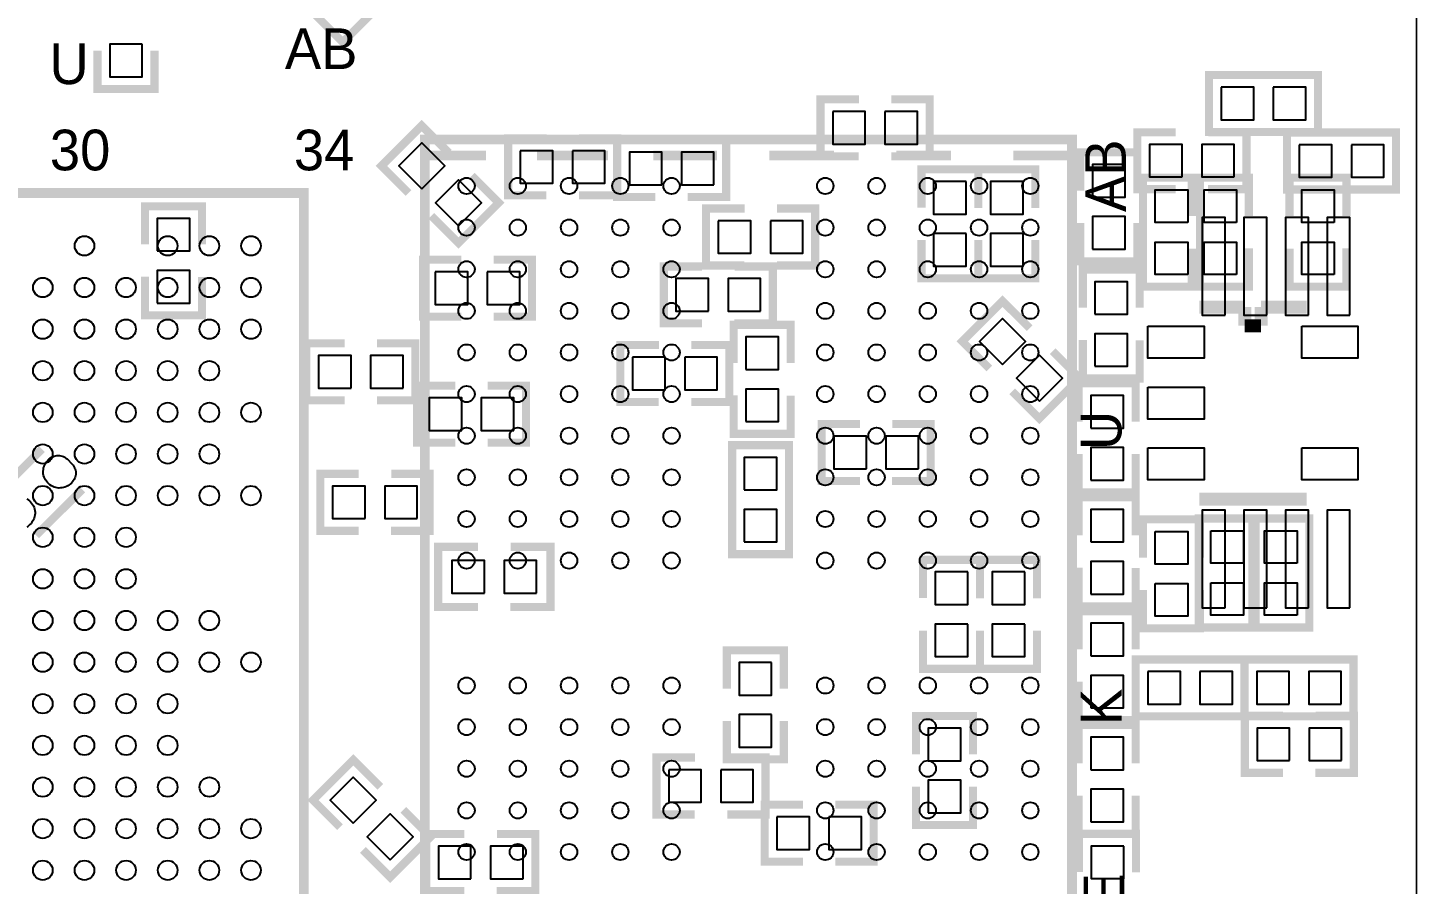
# Model space of a CAD drawing. Extents: x -0.1 to 50, y -4 to 55.
# Drawn here: x 28.24 to 49.93, y 28.75 to 42.13 of the extents above; entities that cross this region are included whole.
import ezdxf
from ezdxf.enums import TextEntityAlignment as Align

# ---------------------------------------------------------------- set-up
doc = ezdxf.new("R2010")
doc.units = 0
for name, color, linetype in [('BG_OUTLINE', 2, 'CONTINUOUS'), ('PG_ASSEMBLY_BOTTOM', 40, 'CONTINUOUS'), ('PG_ASSEMBLY_TOP', 153, 'CONTINUOUS'), ('PG_SILKSCREEN_TOP', 7, 'CONTINUOUS'), ('PIN_BOTTOM', 242, 'CONTINUOUS'), ('PIN_TOP', 84, 'CONTINUOUS')]:
    doc.layers.add(name, color=color, linetype=linetype)

msp = doc.modelspace()

# ---------------------------------------------------------------- linework, layer by layer
at = {"layer": 'BG_OUTLINE', "const_width": 0.0254}
msp.add_lwpolyline([(0, 1.999996), (0, 52.999894, -0.414214), (1.999996, 54.99989), (47.919894, 54.99989, -0.414214), (49.91989, 52.999894), (49.91989, 1.999996, -0.414214), (47.919894, 0), (1.999996, 0, -0.414214), (0, 1.999996)], format="xyb", dxfattribs=at)
at = {"layer": 'PG_ASSEMBLY_BOTTOM', "const_width": 0.127}
for points in [[(32.738314, 42.321988), (33.160208, 41.900094), (33.788858, 42.528744), (33.366964, 42.950638)], [(29.332682, 41.768014), (29.332682, 41.171114), (30.221682, 41.171114), (30.221682, 41.768014)], [(48.38446, 40.5003), (48.38446, 41.3893), (46.68266, 41.3893), (46.68266, 40.5003), (48.38446, 40.5003)], [(41.219628, 41.007538), (40.618918, 41.007538), (40.618918, 40.118538), (41.215818, 40.118538)], [(41.723818, 40.118538), (42.320718, 40.118538), (42.320718, 41.007538), (41.723818, 41.007538)], [(34.814764, 40.175942), (34.39287, 40.597836), (33.76422, 39.969186), (34.186114, 39.547292)], [(46.16196, 40.49522), (45.56506, 40.49522), (45.56506, 39.60622), (46.16196, 39.60622)], [(46.66615, 39.60622), (47.26686, 39.60622), (47.26686, 40.49522), (46.66996, 40.49522)], [(36.342828, 40.397938), (35.742118, 40.397938), (35.742118, 39.508938), (36.339018, 39.508938)], [(36.847018, 39.508938), (37.443918, 39.508938), (37.443918, 40.397938), (36.847018, 40.397938)], [(38.040818, 40.372538), (37.443918, 40.372538), (37.443918, 39.483538), (38.040818, 39.483538)], [(38.545008, 39.483538), (39.145718, 39.483538), (39.145718, 40.372538), (38.548818, 40.372538)], [(49.602898, 39.601648), (49.602898, 40.490648), (47.901098, 40.490648), (47.901098, 39.601648), (49.602898, 39.601648)], [(45.563282, 39.583614), (45.563282, 40.180514), (44.674282, 40.180514), (44.674282, 39.583614)], [(43.082718, 39.314628), (43.082718, 39.915338), (42.193718, 39.915338), (42.193718, 39.318438)], [(43.971718, 39.314628), (43.971718, 39.915338), (43.082718, 39.915338), (43.082718, 39.318438)], [(34.54273, 39.190676), (34.967418, 38.765988), (35.596068, 39.394638), (35.174174, 39.816532)], [(30.9626, 38.74262), (30.9626, 39.33952), (30.0736, 39.33952), (30.0736, 38.74262)], [(39.432992, 39.304214), (38.832282, 39.304214), (38.832282, 38.415214), (39.429182, 38.415214)], [(39.937182, 38.415214), (40.534082, 38.415214), (40.534082, 39.304214), (39.937182, 39.304214)], [(44.674282, 39.079424), (44.674282, 38.478714), (45.563282, 38.478714), (45.563282, 39.075614)], [(42.193718, 38.810438), (42.193718, 38.213538), (43.082718, 38.213538), (43.082718, 38.810438)], [(43.082718, 38.810438), (43.082718, 38.213538), (43.971718, 38.213538), (43.971718, 38.810438)], [(35.013392, 38.504114), (34.412682, 38.504114), (34.412682, 37.615114), (35.009582, 37.615114)], [(35.517582, 37.615114), (36.114482, 37.615114), (36.114482, 38.504114), (35.517582, 38.504114)], [(38.768782, 38.399466), (38.171882, 38.399466), (38.171882, 37.510466), (38.768782, 37.510466)], [(39.272972, 37.510466), (39.873682, 37.510466), (39.873682, 38.399466), (39.276782, 38.399466)], [(45.601382, 37.754814), (45.601382, 38.351714), (44.712382, 38.351714), (44.712382, 37.754814)], [(30.0736, 38.23843), (30.0736, 37.63772), (30.9626, 37.63772), (30.9626, 38.23462)], [(43.881802, 37.436044), (43.459908, 37.857938), (42.831258, 37.229288), (43.253152, 36.807394)], [(40.153082, 36.891722), (40.153082, 37.488622), (39.264082, 37.488622), (39.264082, 36.891722)], [(44.712382, 37.250624), (44.712382, 36.649914), (45.601382, 36.649914), (45.601382, 37.246814)], [(33.189418, 37.197538), (32.592518, 37.197538), (32.592518, 36.308538), (33.189418, 36.308538)], [(33.693608, 36.308538), (34.294318, 36.308538), (34.294318, 37.197538), (33.697418, 37.197538)], [(38.095428, 37.172138), (37.494718, 37.172138), (37.494718, 36.283138), (38.091618, 36.283138)], [(38.599618, 36.283138), (39.196518, 36.283138), (39.196518, 37.172138), (38.599618, 37.172138)], [(43.609768, 36.450778), (44.034456, 36.02609), (44.663106, 36.65474), (44.241212, 37.076634)], [(34.916618, 36.537138), (34.319718, 36.537138), (34.319718, 35.648138), (34.916618, 35.648138)], [(35.420808, 35.648138), (36.021518, 35.648138), (36.021518, 36.537138), (35.424618, 36.537138)], [(39.264082, 36.387532), (39.264082, 35.786822), (40.153082, 35.786822), (40.153082, 36.383722)], [(45.537882, 35.976814), (45.537882, 36.573714), (44.648882, 36.573714), (44.648882, 35.976814)], [(41.232582, 35.938714), (40.635682, 35.938714), (40.635682, 35.049714), (41.232582, 35.049714)], [(41.736772, 35.049714), (42.337482, 35.049714), (42.337482, 35.938714), (41.740582, 35.938714)], [(28.465526, 35.547808), (27.74696, 34.829242)], [(40.127682, 35.608514), (39.238682, 35.608514), (39.238682, 33.906714), (40.127682, 33.906714), (40.127682, 35.608514)], [(44.648882, 35.472624), (44.648882, 34.871914), (45.537882, 34.871914), (45.537882, 35.468814)], [(33.409128, 35.160712), (32.812228, 35.160712), (32.812228, 34.271712), (33.409128, 34.271712)], [(33.913318, 34.271712), (34.514028, 34.271712), (34.514028, 35.160712), (33.917128, 35.160712)], [(28.37561, 34.200592), (29.094176, 34.919158)], [(45.537882, 34.198814), (45.537882, 34.795714), (44.648882, 34.795714), (44.648882, 34.198814)], [(35.272218, 34.022538), (34.649918, 34.022538), (34.649918, 33.082738), (35.272218, 33.082738)], [(35.776408, 33.082738), (36.402518, 33.082738), (36.402518, 34.022538), (35.780218, 34.022538)], [(43.108118, 33.218628), (43.108118, 33.819338), (42.219118, 33.819338), (42.219118, 33.222438)], [(43.997118, 33.218628), (43.997118, 33.819338), (43.108118, 33.819338), (43.108118, 33.222438)], [(44.648882, 33.694624), (44.648882, 33.093914), (45.537882, 33.093914), (45.537882, 33.690814)], [(45.537882, 32.420814), (45.537882, 33.017714), (44.648882, 33.017714), (44.648882, 32.420814)], [(42.219118, 32.714438), (42.219118, 32.117538), (43.108118, 32.117538), (43.108118, 32.714438)], [(43.108118, 32.714438), (43.108118, 32.117538), (43.997118, 32.117538), (43.997118, 32.714438)], [(40.045894, 31.804864), (40.045894, 32.405574), (39.156894, 32.405574), (39.156894, 31.808674)], [(47.23892, 31.37408), (47.23892, 32.26308), (45.53712, 32.26308), (45.53712, 31.37408), (47.23892, 31.37408)], [(47.23638, 32.26308), (47.23638, 31.37408), (48.93818, 31.37408), (48.93818, 32.26308), (47.23638, 32.26308)], [(44.648882, 31.916624), (44.648882, 31.315914), (45.537882, 31.315914), (45.537882, 31.912814)], [(39.156894, 31.300674), (39.156894, 30.703774), (40.045894, 30.703774), (40.045894, 31.300674)], [(42.998644, 30.78226), (42.998644, 31.37916), (42.109644, 31.37916), (42.109644, 30.78226)], [(45.537882, 30.642814), (45.537882, 31.239714), (44.648882, 31.239714), (44.648882, 30.642814)], [(47.83836, 31.3817), (47.24146, 31.3817), (47.24146, 30.4927), (47.83836, 30.4927)], [(48.34255, 30.4927), (48.94326, 30.4927), (48.94326, 31.3817), (48.34636, 31.3817)], [(33.747202, 30.273244), (33.325308, 30.695138), (32.696658, 30.066488), (33.118552, 29.644594)], [(38.658292, 30.731714), (38.057582, 30.731714), (38.057582, 29.842714), (38.654482, 29.842714)], [(39.162482, 29.842714), (39.759382, 29.842714), (39.759382, 30.731714), (39.162482, 30.731714)], [(42.109644, 30.27807), (42.109644, 29.67736), (42.998644, 29.67736), (42.998644, 30.27426)], [(44.648882, 30.138624), (44.648882, 29.537914), (45.537882, 29.537914), (45.537882, 30.134814)], [(33.475168, 29.287978), (33.899856, 28.86329), (34.528506, 29.49194), (34.106612, 29.913834)], [(40.347392, 29.995114), (39.746682, 29.995114), (39.746682, 29.106114), (40.343582, 29.106114)], [(40.851582, 29.106114), (41.448482, 29.106114), (41.448482, 29.995114), (40.851582, 29.995114)], [(35.060382, 29.537914), (34.463482, 29.537914), (34.463482, 28.648914), (35.060382, 28.648914)], [(35.564572, 28.648914), (36.165282, 28.648914), (36.165282, 29.537914), (35.568382, 29.537914)], [(45.5422, 28.93949), (45.5422, 29.5402), (44.6532, 29.5402), (44.6532, 28.9433)]]:
    msp.add_lwpolyline(points, dxfattribs=at)
at = {"layer": 'PG_ASSEMBLY_TOP', "const_width": 0.127}
for points in [[(45.653198, 39.784528), (46.542198, 39.784528), (46.542198, 38.082728), (45.653198, 38.082728), (45.653198, 39.784528)], [(46.415198, 39.187628), (46.415198, 39.784528), (47.304198, 39.784528), (47.304198, 39.187628)], [(47.939198, 39.187628), (47.939198, 39.784528), (48.828198, 39.784528), (48.828198, 39.187628)], [(47.304198, 38.683438), (47.304198, 38.082728), (46.415198, 38.082728), (46.415198, 38.679628)], [(48.828198, 38.683438), (48.828198, 38.082728), (47.939198, 38.082728), (47.939198, 38.679628)], [(45.653198, 33.850326), (45.653198, 34.451036), (46.542198, 34.451036), (46.542198, 33.854136)], [(47.409608, 32.76219), (46.520608, 32.76219), (46.520608, 34.46399), (47.409608, 34.46399), (47.409608, 32.76219)], [(47.359316, 34.46399), (48.248316, 34.46399), (48.248316, 32.76219), (47.359316, 32.76219), (47.359316, 34.46399)], [(46.542198, 33.346136), (46.542198, 32.749236), (45.653198, 32.749236), (45.653198, 33.346136)]]:
    msp.add_lwpolyline(points, dxfattribs=at)
at = {"layer": 'PG_SILKSCREEN_TOP'}
for points, const_width in [([(44.543218, 25.281382), (44.543218, 40.381174), (34.443162, 40.381174), (34.443162, 25.281382), (44.543218, 25.281382)], 0.1524), ([(34.443162, 25.531318), (34.443162, 40.131238), (35.395408, 40.131238)], 0.1524), ([(36.19246, 40.131238), (37.300408, 40.131238)], 0.1524), ([(38.009576, 40.131238), (39.000938, 40.131238)], 0.1524), ([(39.817294, 40.131238), (40.82796, 40.131238)], 0.1524), ([(41.799764, 40.131238), (42.654982, 40.131238)], 0.1524), ([(43.626786, 40.131238), (44.543218, 40.131238)], 0.1524), ([(9.453626, 39.546022), (9.453626, 16.446246), (32.553402, 16.446246), (32.553402, 39.546022), (9.453626, 39.546022)], 0.1524), ([(47.240698, 37.765736), (46.529752, 37.765736)], 0.202946), ([(47.240698, 37.47262), (47.240698, 37.765736)], 0.202946), ([(47.494698, 37.765736), (47.494698, 37.47262)], 0.202946), ([(48.205644, 37.765736), (47.494698, 37.765736)], 0.202946), ([(47.494698, 37.47262), (47.240698, 37.47262)], 0.202946), ([(48.205644, 34.76752), (46.529752, 34.76752)], 0.202946)]:
    msp.add_lwpolyline(points, dxfattribs=dict(at, const_width=const_width))
at = {"layer": 'PIN_BOTTOM'}
for points in [[(30.031182, 41.869614), (29.523182, 41.869614), (29.523182, 41.361614), (30.031182, 41.361614)], [(46.87316, 41.1988), (46.87316, 40.6908), (47.38116, 40.6908), (47.38116, 41.1988)], [(47.68596, 41.1988), (47.68596, 40.6908), (48.19396, 40.6908), (48.19396, 41.1988)], [(40.809418, 40.817038), (40.809418, 40.309038), (41.317418, 40.309038), (41.317418, 40.817038)], [(41.622218, 40.817038), (41.622218, 40.309038), (42.130218, 40.309038), (42.130218, 40.817038)], [(34.39287, 39.609976), (34.75208, 39.969186), (34.39287, 40.328396), (34.03366, 39.969186)], [(35.932618, 40.207438), (35.932618, 39.699438), (36.440618, 39.699438), (36.440618, 40.207438)], [(36.745418, 40.207438), (36.745418, 39.699438), (37.253418, 39.699438), (37.253418, 40.207438)], [(38.142418, 39.674038), (38.142418, 40.182038), (37.634418, 40.182038), (37.634418, 39.674038)], [(38.955218, 39.674038), (38.955218, 40.182038), (38.447218, 40.182038), (38.447218, 39.674038)], [(46.26356, 39.79672), (46.26356, 40.30472), (45.75556, 40.30472), (45.75556, 39.79672)], [(47.07636, 39.79672), (47.07636, 40.30472), (46.56836, 40.30472), (46.56836, 39.79672)], [(48.091598, 40.300148), (48.091598, 39.792148), (48.599598, 39.792148), (48.599598, 40.300148)], [(48.904398, 40.300148), (48.904398, 39.792148), (49.412398, 39.792148), (49.412398, 40.300148)], [(44.864782, 39.482014), (45.372782, 39.482014), (45.372782, 39.990014), (44.864782, 39.990014)], [(34.967418, 39.035428), (35.326628, 39.394638), (34.967418, 39.753848), (34.608208, 39.394638)], [(42.892218, 39.724838), (42.384218, 39.724838), (42.384218, 39.216838), (42.892218, 39.216838)], [(43.781218, 39.724838), (43.273218, 39.724838), (43.273218, 39.216838), (43.781218, 39.216838)], [(30.2641, 38.64102), (30.7721, 38.64102), (30.7721, 39.14902), (30.2641, 39.14902)], [(39.022782, 39.113714), (39.022782, 38.605714), (39.530782, 38.605714), (39.530782, 39.113714)], [(39.835582, 39.113714), (39.835582, 38.605714), (40.343582, 38.605714), (40.343582, 39.113714)], [(44.864782, 38.669214), (45.372782, 38.669214), (45.372782, 39.177214), (44.864782, 39.177214)], [(46.93285, 37.64026), (46.93285, 39.16426), (46.57725, 39.16426), (46.57725, 37.64026)], [(47.582836, 37.64026), (47.582836, 39.16426), (47.227236, 39.16426), (47.227236, 37.64026)], [(48.233076, 37.64026), (48.233076, 39.16426), (47.877476, 39.16426), (47.877476, 37.64026)], [(48.883062, 37.64026), (48.883062, 39.16426), (48.527462, 39.16426), (48.527462, 37.64026)], [(42.892218, 38.912038), (42.384218, 38.912038), (42.384218, 38.404038), (42.892218, 38.404038)], [(43.781218, 38.912038), (43.273218, 38.912038), (43.273218, 38.404038), (43.781218, 38.404038)], [(30.2641, 37.82822), (30.7721, 37.82822), (30.7721, 38.33622), (30.2641, 38.33622)], [(34.603182, 38.313614), (34.603182, 37.805614), (35.111182, 37.805614), (35.111182, 38.313614)], [(35.415982, 38.313614), (35.415982, 37.805614), (35.923982, 37.805614), (35.923982, 38.313614)], [(38.870382, 37.700966), (38.870382, 38.208966), (38.362382, 38.208966), (38.362382, 37.700966)], [(39.683182, 37.700966), (39.683182, 38.208966), (39.175182, 38.208966), (39.175182, 37.700966)], [(44.902882, 37.653214), (45.410882, 37.653214), (45.410882, 38.161214), (44.902882, 38.161214)], [(43.459908, 36.870078), (43.819118, 37.229288), (43.459908, 37.588498), (43.100698, 37.229288)], [(44.902882, 36.840414), (45.410882, 36.840414), (45.410882, 37.348414), (44.902882, 37.348414)], [(39.454582, 36.790122), (39.962582, 36.790122), (39.962582, 37.298122), (39.454582, 37.298122)], [(33.291018, 36.499038), (33.291018, 37.007038), (32.783018, 37.007038), (32.783018, 36.499038)], [(34.103818, 36.499038), (34.103818, 37.007038), (33.595818, 37.007038), (33.595818, 36.499038)], [(37.685218, 36.981638), (37.685218, 36.473638), (38.193218, 36.473638), (38.193218, 36.981638)], [(38.498018, 36.981638), (38.498018, 36.473638), (39.006018, 36.473638), (39.006018, 36.981638)], [(44.034456, 36.29553), (44.393666, 36.65474), (44.034456, 37.01395), (43.675246, 36.65474)], [(39.454582, 35.977322), (39.962582, 35.977322), (39.962582, 36.485322), (39.454582, 36.485322)], [(35.018218, 35.838638), (35.018218, 36.346638), (34.510218, 36.346638), (34.510218, 35.838638)], [(35.831018, 35.838638), (35.831018, 36.346638), (35.323018, 36.346638), (35.323018, 35.838638)], [(44.839382, 35.875214), (45.347382, 35.875214), (45.347382, 36.383214), (44.839382, 36.383214)], [(41.334182, 35.240214), (41.334182, 35.748214), (40.826182, 35.748214), (40.826182, 35.240214)], [(42.146982, 35.240214), (42.146982, 35.748214), (41.638982, 35.748214), (41.638982, 35.240214)], [(44.839382, 35.062414), (45.347382, 35.062414), (45.347382, 35.570414), (44.839382, 35.570414)], [(28.941268, 35.035998), (28.925266, 35.018218), (28.907486, 35.002216), (28.888436, 34.987484), (28.867862, 34.97453), (28.846272, 34.963608), (28.82392, 34.954718), (28.80106, 34.94786), (28.777438, 34.943034), (28.753562, 34.940494), (28.729432, 34.939732), (28.705302, 34.94151), (28.68168, 34.945574), (28.657296, 34.953702), (28.633928, 34.964116), (28.61183, 34.976562), (28.590494, 34.99104), (28.570936, 35.007296), (28.552902, 35.02533), (28.536646, 35.044888), (28.522168, 35.06597), (28.509722, 35.088322), (28.499308, 35.11169), (28.49118, 35.13582), (28.486608, 35.159442), (28.484322, 35.183318), (28.484322, 35.207448), (28.486862, 35.231578), (28.491434, 35.254946), (28.498292, 35.278314), (28.507436, 35.300412), (28.518612, 35.321748), (28.53182, 35.341814), (28.546806, 35.360356), (28.563824, 35.377628), (28.579064, 35.393376), (28.595828, 35.407092), (28.614116, 35.41903), (28.633166, 35.428936), (28.65374, 35.43681), (28.674568, 35.442652), (28.695904, 35.445954), (28.717748, 35.447224), (28.739592, 35.446208), (28.760928, 35.442652), (28.78201, 35.437064), (28.80233, 35.429444), (28.821888, 35.419538), (28.839922, 35.4076), (28.85694, 35.393884), (28.939236, 35.311334), (28.952952, 35.294824), (28.964636, 35.27679), (28.974542, 35.257486), (28.982162, 35.237674), (28.988004, 35.216846), (28.99156, 35.19551), (28.99283, 35.174174), (28.991814, 35.152584), (28.988512, 35.131502), (28.983178, 35.110674), (28.975812, 35.090354), (28.96616, 35.07105), (28.954476, 35.053016)], [(39.429182, 34.910014), (39.937182, 34.910014), (39.937182, 35.418014), (39.429182, 35.418014)], [(33.510728, 34.462212), (33.510728, 34.970212), (33.002728, 34.970212), (33.002728, 34.462212)], [(34.323528, 34.462212), (34.323528, 34.970212), (33.815528, 34.970212), (33.815528, 34.462212)], [(39.429182, 34.097214), (39.937182, 34.097214), (39.937182, 34.605214), (39.429182, 34.605214)], [(44.839382, 34.097214), (45.347382, 34.097214), (45.347382, 34.605214), (44.839382, 34.605214)], [(46.93285, 33.06826), (46.93285, 34.59226), (46.57725, 34.59226), (46.57725, 33.06826)], [(47.582836, 33.06826), (47.582836, 34.59226), (47.227236, 34.59226), (47.227236, 33.06826)], [(48.233076, 33.06826), (48.233076, 34.59226), (47.877476, 34.59226), (47.877476, 33.06826)], [(48.883062, 33.06826), (48.883062, 34.59226), (48.527462, 34.59226), (48.527462, 33.06826)], [(35.373818, 33.298638), (35.373818, 33.806638), (34.865818, 33.806638), (34.865818, 33.298638)], [(36.186618, 33.298638), (36.186618, 33.806638), (35.678618, 33.806638), (35.678618, 33.298638)], [(42.917618, 33.628838), (42.409618, 33.628838), (42.409618, 33.120838), (42.917618, 33.120838)], [(43.806618, 33.628838), (43.298618, 33.628838), (43.298618, 33.120838), (43.806618, 33.120838)], [(44.839382, 33.284414), (45.347382, 33.284414), (45.347382, 33.792414), (44.839382, 33.792414)], [(42.917618, 32.816038), (42.409618, 32.816038), (42.409618, 32.308038), (42.917618, 32.308038)], [(43.806618, 32.816038), (43.298618, 32.816038), (43.298618, 32.308038), (43.806618, 32.308038)], [(44.839382, 32.319214), (45.347382, 32.319214), (45.347382, 32.827214), (44.839382, 32.827214)], [(39.855394, 32.215074), (39.347394, 32.215074), (39.347394, 31.707074), (39.855394, 31.707074)], [(44.839382, 31.506414), (45.347382, 31.506414), (45.347382, 32.014414), (44.839382, 32.014414)], [(45.72762, 32.07258), (45.72762, 31.56458), (46.23562, 31.56458), (46.23562, 32.07258)], [(46.54042, 32.07258), (46.54042, 31.56458), (47.04842, 31.56458), (47.04842, 32.07258)], [(47.93488, 31.56458), (47.93488, 32.07258), (47.42688, 32.07258), (47.42688, 31.56458)], [(48.74768, 31.56458), (48.74768, 32.07258), (48.23968, 32.07258), (48.23968, 31.56458)], [(39.855394, 31.402274), (39.347394, 31.402274), (39.347394, 30.894274), (39.855394, 30.894274)], [(42.300144, 30.68066), (42.808144, 30.68066), (42.808144, 31.18866), (42.300144, 31.18866)], [(44.839382, 30.541214), (45.347382, 30.541214), (45.347382, 31.049214), (44.839382, 31.049214)], [(47.93996, 30.6832), (47.93996, 31.1912), (47.43196, 31.1912), (47.43196, 30.6832)], [(48.75276, 30.6832), (48.75276, 31.1912), (48.24476, 31.1912), (48.24476, 30.6832)], [(33.325308, 29.707278), (33.684518, 30.066488), (33.325308, 30.425698), (32.966098, 30.066488)], [(38.248082, 30.541214), (38.248082, 30.033214), (38.756082, 30.033214), (38.756082, 30.541214)], [(39.060882, 30.541214), (39.060882, 30.033214), (39.568882, 30.033214), (39.568882, 30.541214)], [(42.300144, 29.86786), (42.808144, 29.86786), (42.808144, 30.37586), (42.300144, 30.37586)], [(44.839382, 29.728414), (45.347382, 29.728414), (45.347382, 30.236414), (44.839382, 30.236414)], [(33.899856, 29.13273), (34.259066, 29.49194), (33.899856, 29.85115), (33.540646, 29.49194)], [(39.937182, 29.804614), (39.937182, 29.296614), (40.445182, 29.296614), (40.445182, 29.804614)], [(40.749982, 29.804614), (40.749982, 29.296614), (41.257982, 29.296614), (41.257982, 29.804614)], [(35.161982, 28.839414), (35.161982, 29.347414), (34.653982, 29.347414), (34.653982, 28.839414)], [(35.974782, 28.839414), (35.974782, 29.347414), (35.466782, 29.347414), (35.466782, 28.839414)], [(45.3517, 29.3497), (44.8437, 29.3497), (44.8437, 28.8417), (45.3517, 28.8417)]]:
    msp.add_lwpolyline(points, close=True, dxfattribs=at)
msp.add_lwpolyline([(28.229306, 34.771838), (28.250642, 34.75736), (28.2702, 34.741104), (28.288234, 34.72307), (28.30449, 34.703512), (28.318968, 34.68243), (28.331414, 34.660078), (28.341828, 34.63671), (28.349956, 34.61258), (28.354528, 34.588958), (28.356814, 34.565082), (28.356814, 34.540952), (28.354274, 34.516822), (28.349702, 34.493454), (28.342844, 34.470086), (28.3337, 34.447988), (28.322524, 34.426652), (28.309316, 34.406586), (28.29433, 34.388044), (28.277312, 34.370772), (28.262072, 34.355024), (28.245308, 34.341308), (28.22702, 34.32937)], dxfattribs=at)
at = {"layer": 'PIN_TOP'}
for points in [[(46.351698, 39.086028), (45.843698, 39.086028), (45.843698, 39.594028), (46.351698, 39.594028)], [(47.113698, 39.086028), (46.605698, 39.086028), (46.605698, 39.594028), (47.113698, 39.594028)], [(48.637698, 39.086028), (48.129698, 39.086028), (48.129698, 39.594028), (48.637698, 39.594028)], [(46.351698, 38.273228), (45.843698, 38.273228), (45.843698, 38.781228), (46.351698, 38.781228)], [(47.113698, 38.273228), (46.605698, 38.273228), (46.605698, 38.781228), (47.113698, 38.781228)], [(48.637698, 38.273228), (48.129698, 38.273228), (48.129698, 38.781228), (48.637698, 38.781228)], [(45.730287, 37.466651), (46.605317, 37.466651), (46.605317, 36.966525), (45.730287, 36.966525)], [(48.130079, 37.466651), (49.005109, 37.466651), (49.005109, 36.966525), (48.130079, 36.966525)], [(45.730287, 36.516691), (46.605317, 36.516691), (46.605317, 36.016565), (45.730287, 36.016565)], [(45.730287, 35.566731), (46.605317, 35.566731), (46.605317, 35.066605), (45.730287, 35.066605)], [(48.130079, 35.566731), (49.005109, 35.566731), (49.005109, 35.066605), (48.130079, 35.066605)], [(46.711108, 34.27349), (47.219108, 34.27349), (47.219108, 33.76549), (46.711108, 33.76549)], [(48.057816, 33.76549), (47.549816, 33.76549), (47.549816, 34.27349), (48.057816, 34.27349)], [(45.843698, 34.260536), (46.351698, 34.260536), (46.351698, 33.752536), (45.843698, 33.752536)], [(45.843698, 33.447736), (46.351698, 33.447736), (46.351698, 32.939736), (45.843698, 32.939736)], [(46.711108, 33.46069), (47.219108, 33.46069), (47.219108, 32.95269), (46.711108, 32.95269)], [(48.057816, 32.95269), (47.549816, 32.95269), (47.549816, 33.46069), (48.057816, 33.46069)]]:
    msp.add_lwpolyline(points, close=True, dxfattribs=at)
for centre, radius in [((35.093148, 39.656258), 0.127), ((35.893248, 39.656258), 0.127), ((36.693094, 39.656258), 0.127), ((37.493194, 39.656258), 0.127), ((38.293294, 39.656258), 0.127), ((40.693086, 39.656258), 0.127), ((41.493186, 39.656258), 0.127), ((42.293286, 39.656258), 0.127), ((43.093132, 39.656258), 0.127), ((43.893232, 39.656258), 0.127), ((35.093148, 39.006272), 0.127), ((35.893248, 39.006272), 0.127), ((36.693094, 39.006272), 0.127), ((37.493194, 39.006272), 0.127), ((38.293294, 39.006272), 0.127), ((40.693086, 39.006272), 0.127), ((41.493186, 39.006272), 0.127), ((42.293286, 39.006272), 0.127), ((43.093132, 39.006272), 0.127), ((43.893232, 39.006272), 0.127), ((29.128466, 38.72103), 0.1524), ((30.428438, 38.72103), 0.1524), ((31.078424, 38.72103), 0.1524), ((31.72841, 38.72103), 0.1524), ((35.093148, 38.356286), 0.127), ((35.893248, 38.356286), 0.127), ((36.693094, 38.356286), 0.127), ((37.493194, 38.356286), 0.127), ((38.293294, 38.356286), 0.127), ((40.693086, 38.356286), 0.127), ((41.493186, 38.356286), 0.127), ((42.293286, 38.356286), 0.127), ((43.093132, 38.356286), 0.127), ((43.893232, 38.356286), 0.127), ((28.47848, 38.071044), 0.1524), ((29.128466, 38.071044), 0.1524), ((29.778452, 38.071044), 0.1524), ((30.428438, 38.071044), 0.1524), ((31.078424, 38.071044), 0.1524), ((31.72841, 38.071044), 0.1524), ((35.093148, 37.7063), 0.127), ((35.893248, 37.7063), 0.127), ((36.693094, 37.7063), 0.127), ((37.493194, 37.7063), 0.127), ((38.293294, 37.7063), 0.127), ((40.693086, 37.7063), 0.127), ((41.493186, 37.7063), 0.127), ((42.293286, 37.7063), 0.127), ((43.093132, 37.7063), 0.127), ((43.893232, 37.7063), 0.127), ((28.47848, 37.421058), 0.1524), ((29.128466, 37.421058), 0.1524), ((29.778452, 37.421058), 0.1524), ((30.428438, 37.421058), 0.1524), ((31.078424, 37.421058), 0.1524), ((31.72841, 37.421058), 0.1524), ((35.093148, 37.056314), 0.127), ((35.893248, 37.056314), 0.127), ((36.693094, 37.056314), 0.127), ((37.493194, 37.056314), 0.127), ((38.293294, 37.056314), 0.127), ((40.693086, 37.056314), 0.127), ((41.493186, 37.056314), 0.127), ((42.293286, 37.056314), 0.127), ((43.093132, 37.056314), 0.127), ((43.893232, 37.056314), 0.127), ((28.47848, 36.771072), 0.1524), ((29.128466, 36.771072), 0.1524), ((29.778452, 36.771072), 0.1524), ((30.428438, 36.771072), 0.1524), ((31.078424, 36.771072), 0.1524), ((35.093148, 36.406328), 0.127), ((35.893248, 36.406328), 0.127), ((36.693094, 36.406328), 0.127), ((37.493194, 36.406328), 0.127), ((38.293294, 36.406328), 0.127), ((40.693086, 36.406328), 0.127), ((41.493186, 36.406328), 0.127), ((42.293286, 36.406328), 0.127), ((43.093132, 36.406328), 0.127), ((43.893232, 36.406328), 0.127), ((28.47848, 36.121086), 0.1524), ((29.128466, 36.121086), 0.1524), ((29.778452, 36.121086), 0.1524), ((30.428438, 36.121086), 0.1524), ((31.078424, 36.121086), 0.1524), ((31.72841, 36.121086), 0.1524), ((35.093148, 35.756342), 0.127), ((35.893248, 35.756342), 0.127), ((36.693094, 35.756342), 0.127), ((37.493194, 35.756342), 0.127), ((38.293294, 35.756342), 0.127), ((40.693086, 35.756342), 0.127), ((41.493186, 35.756342), 0.127), ((42.293286, 35.756342), 0.127), ((43.093132, 35.756342), 0.127), ((43.893232, 35.756342), 0.127), ((28.47848, 35.4711), 0.1524), ((29.128466, 35.4711), 0.1524), ((29.778452, 35.4711), 0.1524), ((30.428438, 35.4711), 0.1524), ((31.078424, 35.4711), 0.1524), ((35.093148, 35.106356), 0.127), ((35.893248, 35.106356), 0.127), ((36.693094, 35.106356), 0.127), ((37.493194, 35.106356), 0.127), ((38.293294, 35.106356), 0.127), ((40.693086, 35.106356), 0.127), ((41.493186, 35.106356), 0.127), ((42.293286, 35.106356), 0.127), ((43.093132, 35.106356), 0.127), ((43.893232, 35.106356), 0.127), ((28.47848, 34.821114), 0.1524), ((29.128466, 34.821114), 0.1524), ((29.778452, 34.821114), 0.1524), ((30.428438, 34.821114), 0.1524), ((31.078424, 34.821114), 0.1524), ((31.72841, 34.821114), 0.1524), ((35.093148, 34.45637), 0.127), ((35.893248, 34.45637), 0.127), ((36.693094, 34.45637), 0.127), ((37.493194, 34.45637), 0.127), ((38.293294, 34.45637), 0.127), ((40.693086, 34.45637), 0.127), ((41.493186, 34.45637), 0.127), ((42.293286, 34.45637), 0.127), ((43.093132, 34.45637), 0.127), ((43.893232, 34.45637), 0.127), ((28.47848, 34.171128), 0.1524), ((29.128466, 34.171128), 0.1524), ((29.778452, 34.171128), 0.1524), ((35.093148, 33.806384), 0.127), ((35.893248, 33.806384), 0.127), ((36.693094, 33.806384), 0.127), ((37.493194, 33.806384), 0.127), ((38.293294, 33.806384), 0.127), ((40.693086, 33.806384), 0.127), ((41.493186, 33.806384), 0.127), ((42.293286, 33.806384), 0.127), ((43.093132, 33.806384), 0.127), ((43.893232, 33.806384), 0.127), ((28.47848, 33.521142), 0.1524), ((29.128466, 33.521142), 0.1524), ((29.778452, 33.521142), 0.1524), ((28.47848, 32.871156), 0.1524), ((29.128466, 32.871156), 0.1524), ((29.778452, 32.871156), 0.1524), ((30.428438, 32.871156), 0.1524), ((31.078424, 32.871156), 0.1524), ((28.47848, 32.22117), 0.1524), ((29.128466, 32.22117), 0.1524), ((29.778452, 32.22117), 0.1524), ((30.428438, 32.22117), 0.1524), ((31.078424, 32.22117), 0.1524), ((31.72841, 32.22117), 0.1524), ((35.093148, 31.856172), 0.127), ((35.893248, 31.856172), 0.127), ((36.693094, 31.856172), 0.127), ((37.493194, 31.856172), 0.127), ((38.293294, 31.856172), 0.127), ((40.693086, 31.856172), 0.127), ((41.493186, 31.856172), 0.127), ((42.293286, 31.856172), 0.127), ((43.093132, 31.856172), 0.127), ((43.893232, 31.856172), 0.127), ((28.47848, 31.571184), 0.1524), ((29.128466, 31.571184), 0.1524), ((29.778452, 31.571184), 0.1524), ((30.428438, 31.571184), 0.1524), ((35.093148, 31.206186), 0.127), ((35.893248, 31.206186), 0.127), ((36.693094, 31.206186), 0.127), ((37.493194, 31.206186), 0.127), ((38.293294, 31.206186), 0.127), ((40.693086, 31.206186), 0.127), ((41.493186, 31.206186), 0.127), ((42.293286, 31.206186), 0.127), ((43.093132, 31.206186), 0.127), ((43.893232, 31.206186), 0.127), ((28.47848, 30.921198), 0.1524), ((29.128466, 30.921198), 0.1524), ((29.778452, 30.921198), 0.1524), ((30.428438, 30.921198), 0.1524), ((35.093148, 30.5562), 0.127), ((35.893248, 30.5562), 0.127), ((36.693094, 30.5562), 0.127), ((37.493194, 30.5562), 0.127), ((38.293294, 30.5562), 0.127), ((40.693086, 30.5562), 0.127), ((41.493186, 30.5562), 0.127), ((42.293286, 30.5562), 0.127), ((43.093132, 30.5562), 0.127), ((43.893232, 30.5562), 0.127), ((28.47848, 30.271212), 0.1524), ((29.128466, 30.271212), 0.1524), ((29.778452, 30.271212), 0.1524), ((30.428438, 30.271212), 0.1524), ((31.078424, 30.271212), 0.1524), ((35.093148, 29.906214), 0.127), ((35.893248, 29.906214), 0.127), ((36.693094, 29.906214), 0.127), ((37.493194, 29.906214), 0.127), ((38.293294, 29.906214), 0.127), ((40.693086, 29.906214), 0.127), ((41.493186, 29.906214), 0.127), ((42.293286, 29.906214), 0.127), ((43.093132, 29.906214), 0.127), ((43.893232, 29.906214), 0.127), ((28.47848, 29.621226), 0.1524), ((29.128466, 29.621226), 0.1524), ((29.778452, 29.621226), 0.1524), ((30.428438, 29.621226), 0.1524), ((31.078424, 29.621226), 0.1524), ((31.72841, 29.621226), 0.1524), ((35.093148, 29.256228), 0.127), ((35.893248, 29.256228), 0.127), ((36.693094, 29.256228), 0.127), ((37.493194, 29.256228), 0.127), ((38.293294, 29.256228), 0.127), ((40.693086, 29.256228), 0.127), ((41.493186, 29.256228), 0.127), ((42.293286, 29.256228), 0.127), ((43.093132, 29.256228), 0.127), ((43.893232, 29.256228), 0.127), ((28.47848, 28.97124), 0.1524), ((29.128466, 28.97124), 0.1524), ((29.778452, 28.97124), 0.1524), ((30.428438, 28.97124), 0.1524), ((31.078424, 28.97124), 0.1524), ((31.72841, 28.97124), 0.1524)]:
    msp.add_circle(centre, radius, dxfattribs=at)

# ---------------------------------------------------------------- texts
at = {"layer": 'PG_SILKSCREEN_TOP', "width": 1.0004}
for s, p in [('AB', (32.823658, 41.48201)), ('U', (28.888944, 41.246552))]:
    msp.add_text(s, height=0.635, dxfattribs=at).set_placement(p, align=Align.CENTER)
for s, p in [('30', (29.532834, 39.900352)), ('34', (33.342834, 39.900352))]:
    msp.add_text(s, height=0.635, dxfattribs=at).set_placement(p, align=Align.RIGHT)
for s, p in [('AB', (45.38599, 39.816278)), ('U', (45.316648, 35.839654)), ('K', (45.316648, 31.521654)), ('E', (45.36059, 28.640278))]:
    msp.add_text(s, height=0.635, rotation=90, dxfattribs=at).set_placement(p, align=Align.CENTER)

doc.saveas('drawing.dxf')
